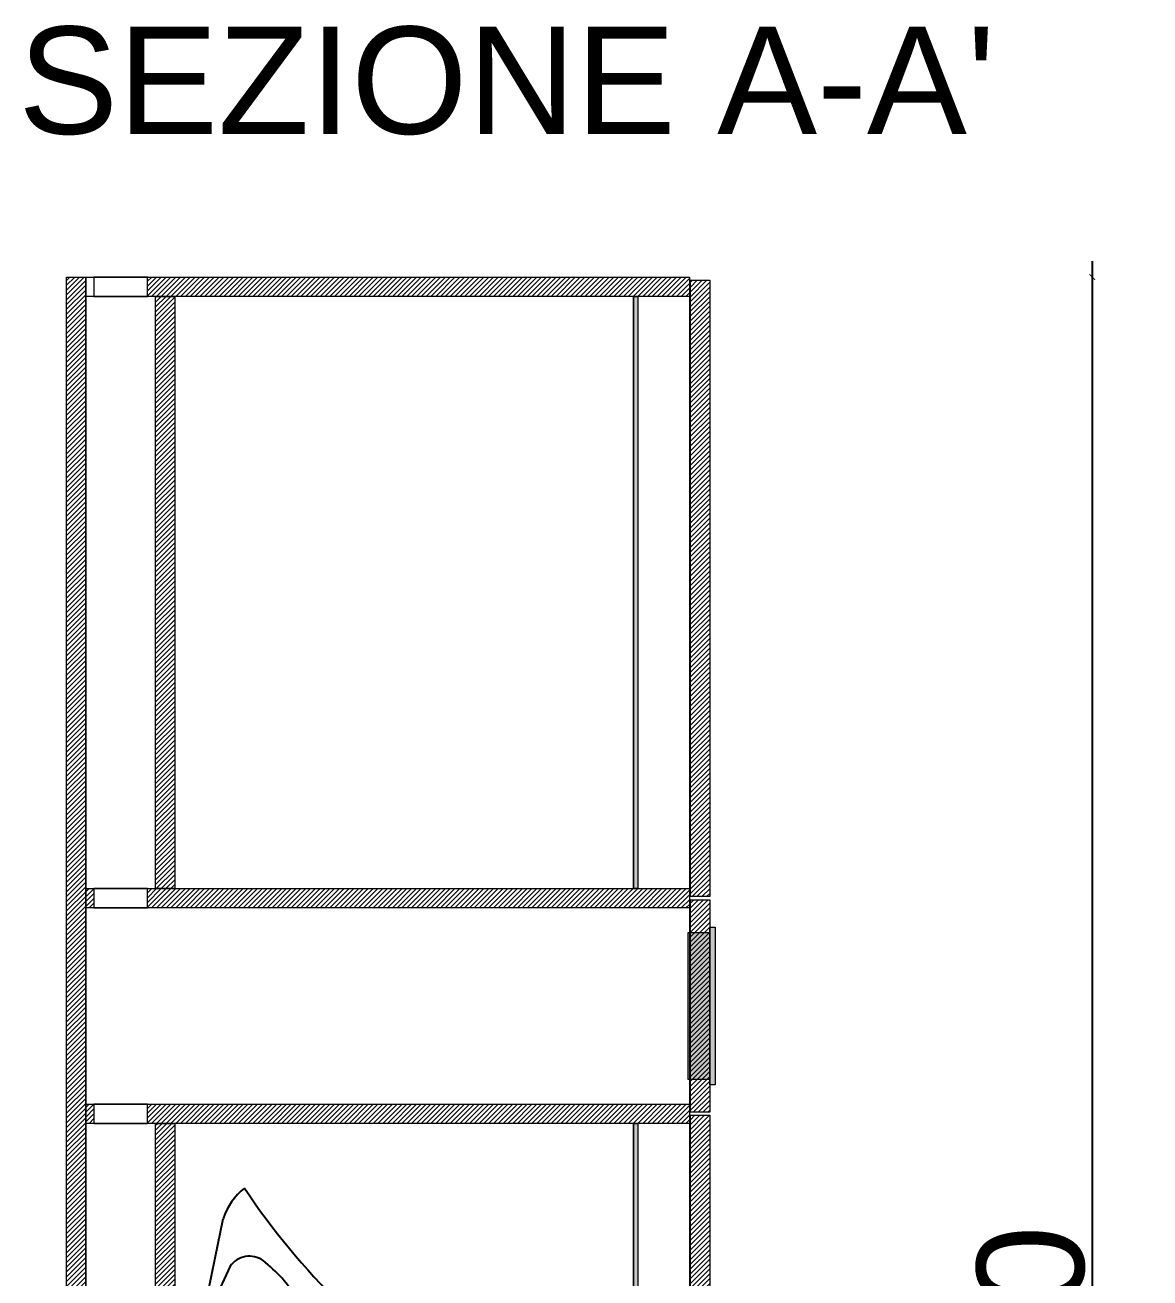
# Model space of a CAD drawing. Header units: millimetres. Extents: x 5622 to 8918, y 2044 to 6634.
# Drawn here: x 5622 to 6671, y 4805 to 5973 of the extents above; entities that cross this region are included whole.
import ezdxf

# ---------------------------------------------------------------- set-up
doc = ezdxf.new("R2010")
doc.units = ezdxf.units.MM
doc.layers.add('DS_ST_quote 1_50', color=7, linetype='Continuous')
doc.layers.add('VESTIARIO - clothing', color=185, linetype='Continuous')
for name, color, linetype, lineweight in [('F_ELETTRICO', 22, 'Continuous', 5), ('F_MULTI laminato CERA', 124, 'Continuous', 5), ('F_MULTI laminato OPACO', 1, 'Continuous', 5), ('F_STRIP-LED', 2, 'Continuous', 5), ('F_STRIP-LED_retino', 7, 'Continuous', 5)]:
    doc.layers.add(name, color=color, linetype=linetype, lineweight=lineweight)
doc.layers.add('F_Testi', color=7, linetype='Continuous', lineweight=5, true_color=0x136734)
doc.styles.add('ARIAL', font='arial.ttf')
doc.dimstyles.new('ISO-100', dxfattribs={"dimtxt": 100, "dimasz": 5, "dimexe": 0.25, "dimexo": 6, "dimgap": 6, "dimtad": 1, "dimtxsty": 'ARIAL', "dimblk": 'ARCHTICK', "dimcen": 2.5, "dimdle": 15, "dimse1": 1, "dimse2": 1, "dimclrd": 256, "dimclre": 256, "dimclrt": 256, "dimadec": 0, "dimazin": 0, "dimtfac": 1, "dimtmove": 0, "dimatfit": 3, "dimldrblk": 'ARCHTICK', "dimfxl": 1, "dimlwd": -1, "dimlwe": -1, "dimarcsym": 0})
pattern_1 = [(45, (48469.427, -7407.2995), (-2.24506403, 2.24506403), [])]

# ---------------------------------------------------------------- blocks, each defined once
blk = doc.blocks.new('_ArchTick')
at = {"color": 0, "linetype": 'ByBlock', "const_width": 0.15}
blk.add_lwpolyline([(-0.5, -0.5), (0.5, 0.5)], dxfattribs=at)
blk = doc.blocks.new('*D24')
at = {"layer": 'Defpoints', "color": 0, "transparency": 16777216}
for p in [(6692.8, 5738.3), (6617.2, 3658.3), (6701.8, 3658.3)]:
    blk.add_point(p, dxfattribs=at)
at = {"layer": 'DS_ST_quote 1_50', "transparency": 16777216}
blk.add_line((6617.2, 5753.3), (6617.2, 3643.3), dxfattribs=at)
at = {"layer": 'DS_ST_quote 1_50', "transparency": 16777216, "xscale": 5, "yscale": 5, "zscale": 5}
for p, rotation in [((6617.2, 5738.3), 90), ((6617.2, 3658.3), 270)]:
    blk.add_blockref('_ArchTick', p, dxfattribs=dict(at, rotation=rotation))
at = {"layer": 'DS_ST_quote 1_50', "transparency": 16777216, "insert": (6560.2, 4698.3), "char_height": 100, "attachment_point": 5, "rotation": 90, "style": 'ARIAL'}
blk.add_mtext('2080', dxfattribs=at)

msp = doc.modelspace()

# ---------------------------------------------------------------- hatches: boundary and pattern name
at = {"layer": 'F_ELETTRICO', "true_color": 0x636466, "transparency": 33554508}
h = msp.add_hatch(color=251, dxfattribs=at)
h.dxf.hatch_style = 1
h.paths.add_polyline_path([(6260.415, 5131.827), (6265.415, 5131.827), (6265.415, 4984.827), (6260.415, 4984.827)])
h.paths.add_polyline_path([(6240.415, 5126.827), (6260.415, 5126.827), (6260.415, 4989.827), (6240.415, 4989.827)])
at = {"layer": 'F_MULTI laminato CERA', "true_color": 0x636466}
h = msp.add_hatch(dxfattribs=at)
h.set_pattern_fill('ANSI31', color=251)
h.set_pattern_definition(pattern_1)
h.paths.add_polyline_path([(5735.915, 5738.327), (5735.915, 5720.327), (6241.415, 5720.327), (6241.415, 5738.327)])
h = msp.add_hatch(dxfattribs=at)
h.set_pattern_fill('ANSI31', color=251)
h.set_pattern_definition(pattern_1)
h.paths.add_polyline_path([(5743.415, 5720.327), (5761.415, 5720.327), (5761.415, 5167.827), (5743.415, 5167.827)])
h = msp.add_hatch(dxfattribs=at)
h.set_pattern_fill('ANSI31', color=251)
h.set_pattern_definition([(45, (48469.427, -7977.7995), (-2.24506403, 2.24506403), [])])
h.paths.add_polyline_path([(5735.915, 5167.827), (5735.915, 5149.827), (6241.415, 5149.827), (6241.415, 5167.827)])
h.paths.add_polyline_path([(5685.915, 5149.827), (5685.915, 5167.827), (5678.415, 5167.827), (5678.415, 5149.827)])
h = msp.add_hatch(dxfattribs=at)
h.set_pattern_fill('ANSI31', color=251)
h.set_pattern_definition([(45, (48469.427, -8178.7995), (-2.24506403, 2.24506403), [])])
h.paths.add_polyline_path([(5735.915, 4966.827), (5735.915, 4948.827), (6241.415, 4948.827), (6241.415, 4966.827)])
h.paths.add_polyline_path([(5685.915, 4948.827), (5685.915, 4966.827), (5678.415, 4966.827), (5678.415, 4948.827)])
h = msp.add_hatch(dxfattribs=at)
h.set_pattern_fill('ANSI31', color=251)
h.set_pattern_definition(pattern_1)
h.paths.add_polyline_path([(5743.415, 4948.827), (5761.415, 4948.827), (5761.415, 3756.327), (5743.415, 3756.327)])
at = {"layer": 'F_MULTI laminato OPACO', "true_color": 0x636466}
h = msp.add_hatch(dxfattribs=at)
h.set_pattern_fill('ANSI31', color=251)
h.set_pattern_definition(pattern_1)
h.paths.add_polyline_path([(5678.415, 3663.827), (5660.415, 3663.827), (5660.415, 5738.327), (5678.415, 5738.327)])
h = msp.add_hatch(dxfattribs=at)
h.set_pattern_fill('ANSI31', color=251)
h.set_pattern_definition(pattern_1)
h.paths.add_polyline_path([(6260.415, 5160.327), (6242.415, 5160.327), (6242.415, 5735.327), (6260.415, 5735.327)])
h = msp.add_hatch(dxfattribs=at)
h.set_pattern_fill('ANSI31', color=251)
h.set_pattern_definition(pattern_1)
h.paths.add_polyline_path([(6260.415, 4959.327), (6242.415, 4959.327), (6242.415, 5157.327), (6260.415, 5157.327)])
h = msp.add_hatch(dxfattribs=at)
h.set_pattern_fill('ANSI31', color=251)
h.set_pattern_definition(pattern_1)
h.paths.add_polyline_path([(6260.415, 3738.327), (6242.415, 3738.327), (6242.415, 4956.327), (6260.415, 4956.327)])
at = {"layer": 'F_STRIP-LED_retino', "transparency": 33554687}
h = msp.add_hatch(color=1, dxfattribs=at)
h.dxf.hatch_style = 1
h.set_gradient(color1=(192, 192, 192), color2=(255, 255, 0))
h.paths.add_polyline_path([(6193.315, 5720.327), (6193.315, 5167.827), (6189.515, 5167.827), (6189.515, 5720.327)])
h = msp.add_hatch(color=1, dxfattribs=at)
h.dxf.hatch_style = 1
h.set_gradient(color1=(192, 192, 192), color2=(255, 255, 0))
h.paths.add_polyline_path([(6193.315, 4948.827), (6193.315, 3756.327), (6189.515, 3756.327), (6189.515, 4948.827)])

# ---------------------------------------------------------------- linework, layer by layer
at = {"layer": 'F_ELETTRICO'}
for points in [[(6260.415, 5131.827), (6265.415, 5131.827), (6265.415, 4984.827), (6260.415, 4984.827)], [(6240.415, 5126.827), (6260.415, 5126.827), (6260.415, 4989.827), (6240.415, 4989.827)]]:
    msp.add_lwpolyline(points, close=True, dxfattribs=at)
at = {"layer": 'F_MULTI laminato CERA'}
for points in [[(6241.415, 3663.827), (5678.415, 3663.827), (5678.415, 5738.327), (6241.415, 5738.327)], [(6241.415, 5738.327), (6241.415, 5720.327), (5678.415, 5720.327), (5678.415, 5738.327)], [(5735.915, 5738.327), (5685.915, 5738.327), (5685.915, 5720.327), (5735.915, 5720.327)], [(5743.415, 5720.327), (5761.415, 5720.327), (5761.415, 5167.827), (5743.415, 5167.827)], [(6193.415, 5167.827), (6189.415, 5167.827), (6189.415, 5720.327), (6193.415, 5720.327)], [(6241.415, 5167.827), (6241.415, 5149.827), (5678.415, 5149.827), (5678.415, 5167.827)], [(5735.915, 5167.827), (5685.915, 5167.827), (5685.915, 5149.827), (5735.915, 5149.827)], [(6241.415, 4966.827), (6241.415, 4948.827), (5678.415, 4948.827), (5678.415, 4966.827)], [(5735.915, 4966.827), (5685.915, 4966.827), (5685.915, 4948.827), (5735.915, 4948.827)], [(5743.415, 4948.827), (5761.415, 4948.827), (5761.415, 3756.327), (5743.415, 3756.327)], [(6193.415, 3756.327), (6189.415, 3756.327), (6189.415, 4948.827), (6193.415, 4948.827)]]:
    msp.add_lwpolyline(points, close=True, dxfattribs=at)
at = {"layer": 'F_MULTI laminato OPACO'}
for points in [[(5678.415, 3663.827), (5660.415, 3663.827), (5660.415, 5738.327), (5678.415, 5738.327)], [(6260.415, 5160.327), (6242.415, 5160.327), (6242.415, 5735.327), (6260.415, 5735.327)], [(6260.415, 4959.327), (6242.415, 4959.327), (6242.415, 5157.327), (6260.415, 5157.327)], [(6260.415, 3738.327), (6242.415, 3738.327), (6242.415, 4956.327), (6260.415, 4956.327)]]:
    msp.add_lwpolyline(points, close=True, dxfattribs=at)
at = {"layer": 'F_STRIP-LED', "color": 5}
for points in [[(6193.315, 5720.327), (6193.315, 5167.827), (6189.515, 5167.827), (6189.515, 5720.327)], [(6193.315, 4948.827), (6193.315, 3756.327), (6189.515, 3756.327), (6189.515, 4948.827)]]:
    msp.add_lwpolyline(points, close=True, dxfattribs=at)
at = {"layer": 'VESTIARIO - clothing'}
for p, q in [((5791.476, 4785.512), (5806.473, 4859.86)), ((5813.01, 4815.484), (5797.758, 4782.771))]:
    msp.add_line(p, q, dxfattribs=at)
for centre, radius, start, end in [((5864.224, 4840.533), 60.899, 128.2445, 161.496268), ((6399.894, 5270.403), 688.99, 213.675963, 225.337314), ((5830.973, 4803.132), 21.8, 54.16401, 145.484622), ((5764.44, 4717.679), 130.088, 31.04163, 52.442407)]:
    msp.add_arc(centre, radius, start, end, dxfattribs=at)

# ---------------------------------------------------------------- texts
at = {"layer": 'F_Testi', "color": 1, "insert": (5615.429, 5971.922), "char_height": 100, "width": 3864.06704, "attachment_point": 1, "style": 'ARIAL'}
msp.add_mtext("\\pxt36;SEZIONE A-A'", dxfattribs=at)

# ---------------------------------------------------------------- dimensions: what is measured, and where the dimension line sits
at = {"layer": 'DS_ST_quote 1_50', "color": 4}
dim = msp.add_linear_dim(base=(6617.247, 3658.327), p1=(6692.848, 5738.327), p2=(6701.848, 3658.327), angle=90, dimstyle='ISO-100', dxfattribs=at)
dim.commit()
dim.dimension.update_dxf_attribs({"geometry": '*D24', "text_midpoint": (6560.189, 4698.327)})

doc.saveas('drawing.dxf')
